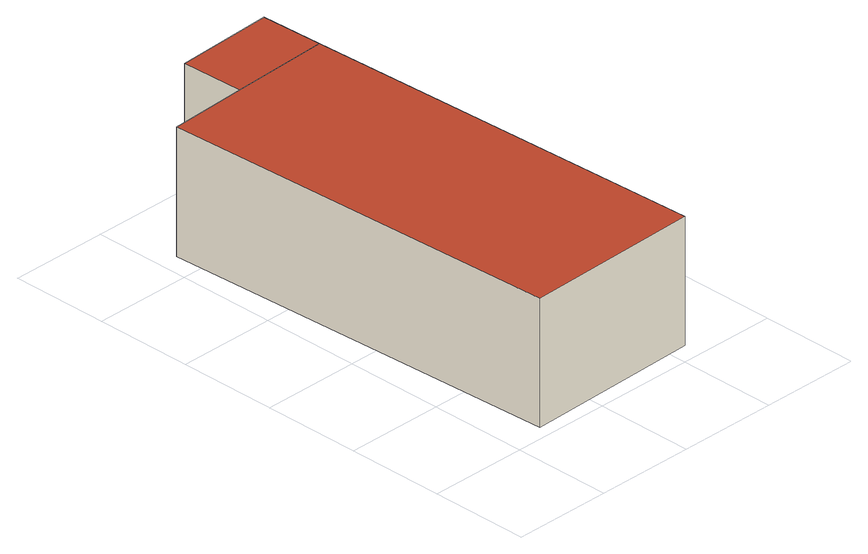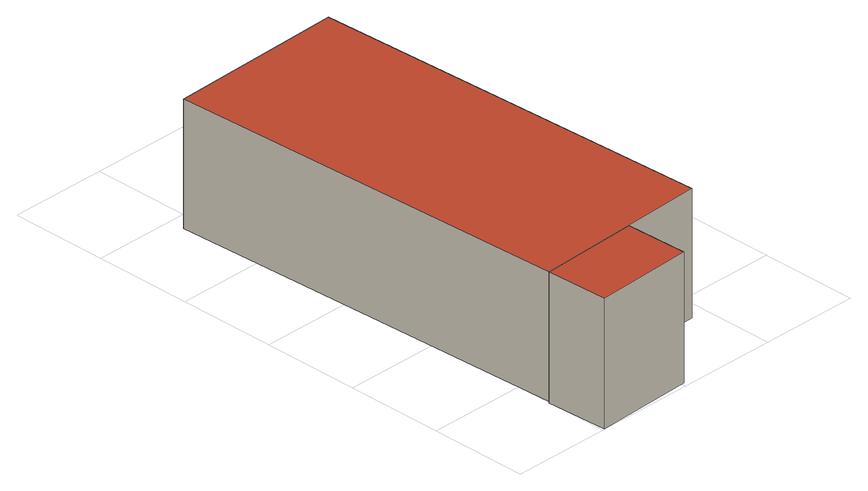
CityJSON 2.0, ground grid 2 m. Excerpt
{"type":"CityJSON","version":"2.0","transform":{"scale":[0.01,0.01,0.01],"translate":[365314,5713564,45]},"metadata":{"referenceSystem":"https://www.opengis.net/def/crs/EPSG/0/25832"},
"CityObjects":{
"building1":{"type":"Building","attributes":{"Geometrietyp2DReferenz":"3000","Gemeindeschluessel":"05513000","function":"31001_1310","roofType":"1000","measuredHeight":2.59},"address":[{"country":"Germany","locality":"Gelsenkirchen","thoroughfareNumber":"114a","thoroughfareName":"Ekhofstraße"}],"geometry":[{"type":"Solid","lod":"2","boundaries":[[[[0,1,2,3]],[[4,5,1,0]],[[6,7,5,4]],[[8,9,7,6]],[[3,2,9,8]],[[6,4,0,3,8]],[[1,5,7,9,2]]]],"semantics":{"surfaces":[{"type":"WallSurface"},{"type":"RoofSurface"},{"type":"GroundSurface"}],"values":[[0,0,0,0,0,1,2]]}}]},
"building2":{"type":"Building","attributes":{"Geometrietyp2DReferenz":"3000","Gemeindeschluessel":"05513000","function":"31001_1310","roofType":"1000","measuredHeight":2.61},"address":[{"country":"Germany","locality":"Gelsenkirchen","thoroughfareNumber":"114a","thoroughfareName":"Ekhofstraße"}],"geometry":[{"type":"Solid","lod":"2","boundaries":[[[[0,10,11,12]],[[3,13,10,0]],[[14,15,13,3]],[[12,11,15,14]],[[3,0,12,14]],[[10,13,15,11]]]],"semantics":{"surfaces":[{"type":"WallSurface"},{"type":"RoofSurface"},{"type":"GroundSurface"}],"values":[[0,0,0,0,1,2]]}}]}
},
"vertices":[
[401,871,281],[401,871,23],[198,862,23],[198,862,281],[436,34,281],[436,34,23],[73,23,281],[73,23,23],[37,854,281],[37,854,23],
[401,871,20],[396,998,20],[396,998,281],[198,862,20],[194,989,281],[194,989,20]
]}
